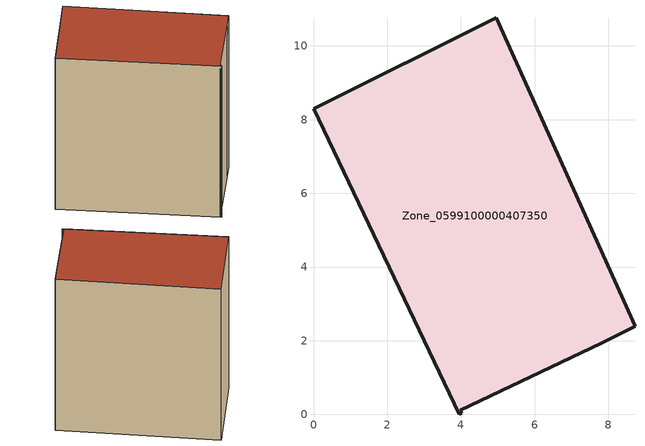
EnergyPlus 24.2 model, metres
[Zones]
Zone_0599100000407350
 floor ground (C_G): 0,8.3 4.95,10.77 8.72,2.39 7.81,1.93 3.98,0.12 4.02,0.03 3.95,0 z0
 wall outside (C_F): 4.95,10.77 0,8.3 3.95,0 4.02,0.03 3.98,0.12 7.81,1.93 8.72,2.39 4.95,10.77 z0:9.7
 roof outside (C_R): 3.98,0.12 7.81,1.93 8.72,2.39 4.95,10.77 0,8.3 3.95,0 4.02,0.03 z9.7
[BUILDING]
Pand.0599100000407350: North Axis=0; Terrain=City; Loads Convergence Tolerance Value=0.04; Temperature Convergence Tolerance Value=0.4; Solar Distribution=FullExterior; Maximum Number of Warmup Days=25; Minimum Number of Warmup Days=1
[Site:Location]
Rotterdam.The.Hague.AP_ZH_NLD Design_Conditions: Latitude=51.96; Longitude=4.45; Time Zone=1; Elevation=-4.5
[SITE:GROUNDTEMPERATURE:BUILDINGSURFACE]
18, 18, 18, 18, 18, 18, 18, 18, 18, 18, 18, 18
[MATERIAL] Thermal Absorptance=0.9; Solar Absorptance=0.7; Visible Absorptance=0.7
Name | Roughness | Thickness | Conductivity | Density | Specific Heat
G.TI.1992-2005 | MediumSmooth | 0.15 | 0.06 | 540 | 1210
F.TI.1992-2005 | Rough | 0.3 | 0.12 | 1920 | 840
R.TI.1992-2005 | MediumRough | 0.2 | 0.08 | 1500 | 1000
[CONSTRUCTION]
C_G: G.TI.1992-2005
C_F: F.TI.1992-2005
C_R: R.TI.1992-2005
[ZONE]
Zone_0599100000407350: Type=1; Multiplier=1; Ceiling Height=Autocalculate; Volume=Autocalculate; Floor Area=autocalculate; Part of Total Floor Area=Yes
[ZONEINFILTRATION:DESIGNFLOWRATE]
Infil_Zone_0599100000407350: Zone or ZoneList or Space or SpaceList=Zone_0599100000407350; Schedule=AlwaysOn; Design Flow Rate Calculation Method=Flow/Area; Flow Rate per Floor Area=0.0015; Constant Term Coefficient=1; Temperature Term Coefficient=0; Velocity Term Coefficient=0; Velocity Squared Term Coefficient=0
[HVACTEMPLATE:ZONE:IDEALLOADSAIRSYSTEM]
Zone_0599100000407350: Maximum Heating Supply Air Temperature=50; Minimum Cooling Supply Air Temperature=13; Maximum Heating Supply Air Humidity Ratio=0.0156; Minimum Cooling Supply Air Humidity Ratio=0.0077; Heating Limit=NoLimit; Cooling Limit=NoLimit; Dehumidification Control Type=ConstantSensibleHeatRatio; Cooling Sensible Heat Ratio=0.7; Dehumidification Setpoint=60; Humidification Control Type=None; Humidification Setpoint=30; Outdoor Air Method=None; Outdoor Air Flow Rate per Person=0.00944; Outdoor Air Flow Rate per Zone Floor Area=0; Outdoor Air Flow Rate per Zone=0; Demand Controlled Ventilation Type=None; Outdoor Air Economizer Type=NoEconomizer; Heat Recovery Type=None; Sensible Heat Recovery Effectiveness=0.7; Latent Heat Recovery Effectiveness=0.65
[ZONECONTROL:THERMOSTAT]
ThermostatControl_Zone_0599100000407350: Zone or ZoneList=Zone_0599100000407350; Control Type Schedule=DualSetpointControlType; Control 1=Thermostat_Zone_0599100000407350; Temperature Difference Between Cutout And Setpoint=0
[THERMOSTATSETPOINT:DUALSETPOINT]
Thermostat_Zone_0599100000407350: Heating Setpoint Temperature Schedule=HeatingSetpoint_Zone_0599100000407350; Cooling Setpoint Temperature Schedule=CoolingSetpoint_Zone_0599100000407350
[SCHEDULE:COMPACT]
HeatingSetpoint_Zone_0599100000407350: Through: 12/31, For: AllDays, Until: 24:00, 21
CoolingSetpoint_Zone_0599100000407350: Through: 12/31, For: AllDays, Until: 24:00, 24
DualSetpointControlType: Through: 12/31, For: AllDays, Until: 24:00, 4
AlwaysOn: Through: 12/31, For: AllDays, Until: 24:00, 1
